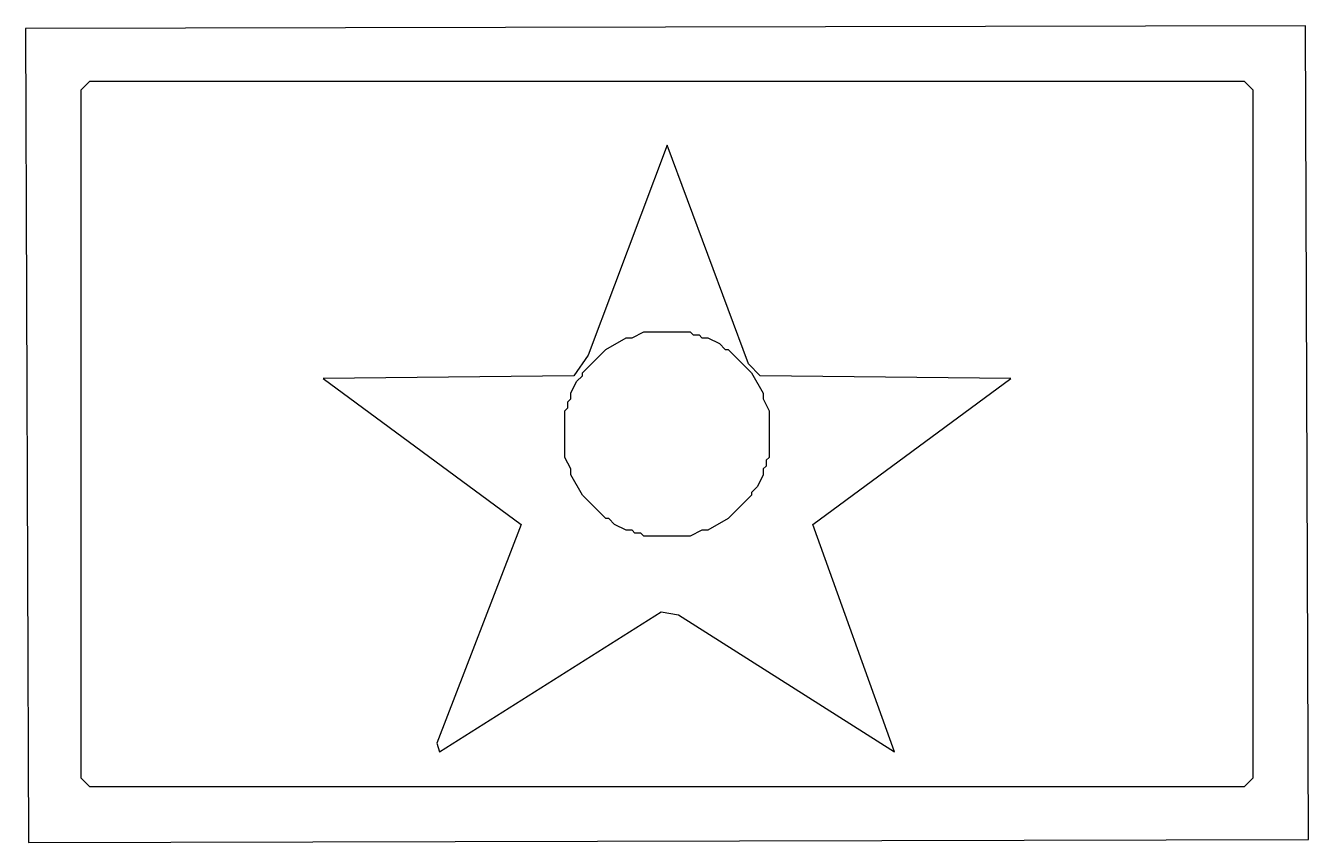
# Model space of a CAD drawing. Header units: millimetres. Extents: x 10.7 to 69.3, y 8 to 45.3.
import ezdxf

# ---------------------------------------------------------------- set-up
doc = ezdxf.new("R2010")
doc.units = ezdxf.units.MM
doc.layers.add('CUT', color=1, linetype='Continuous')

msp = doc.modelspace()

# ---------------------------------------------------------------- linework, layer by layer
at = {"layer": 'CUT'}
for points in [[(10.667, 45.2), (10.8, 8), (69.333, 8.133), (69.2, 45.333)], [(13.2, 42.4), (13.6, 42.8), (66.4, 42.8), (66.8, 42.4), (66.8, 10.933), (66.4, 10.533), (13.6, 10.533), (13.2, 10.933)], [(55.733, 29.2), (44.267, 29.333), (43.733, 29.867), (40, 39.867), (36.4, 30.267), (35.733, 29.333), (24.267, 29.2), (33.333, 22.533), (29.467, 12.533), (29.6, 12.133), (39.733, 18.533), (40.533, 18.4), (50.4, 12.133), (46.667, 22.533)], [(38.933, 31.333), (41.067, 31.333), (41.2, 31.2), (41.467, 31.2), (41.6, 31.067), (41.867, 31.067), (42.4, 30.8), (42.667, 30.533), (42.8, 30.533), (43.867, 29.467), (44.4, 28.533), (44.4, 28.267), (44.667, 27.733), (44.667, 25.6), (44.533, 25.467), (44.533, 25.2), (44.4, 25.067), (44.4, 24.8), (44.133, 24.267), (43.867, 24), (43.867, 23.867), (42.8, 22.8), (41.867, 22.267), (41.6, 22.267), (41.067, 22), (38.933, 22), (38.8, 22.133), (38.533, 22.133), (38.4, 22.267), (38.133, 22.267), (37.6, 22.533), (37.333, 22.8), (37.2, 22.8), (36.133, 23.867), (35.6, 24.8), (35.6, 25.067), (35.333, 25.6), (35.333, 27.733), (35.467, 27.867), (35.467, 28.133), (35.6, 28.267), (35.6, 28.533), (35.867, 29.067), (36.133, 29.333), (36.133, 29.467), (37.2, 30.533), (38.133, 31.067), (38.4, 31.067)]]:
    msp.add_lwpolyline(points, close=True, dxfattribs=at)

doc.saveas('drawing.dxf')
